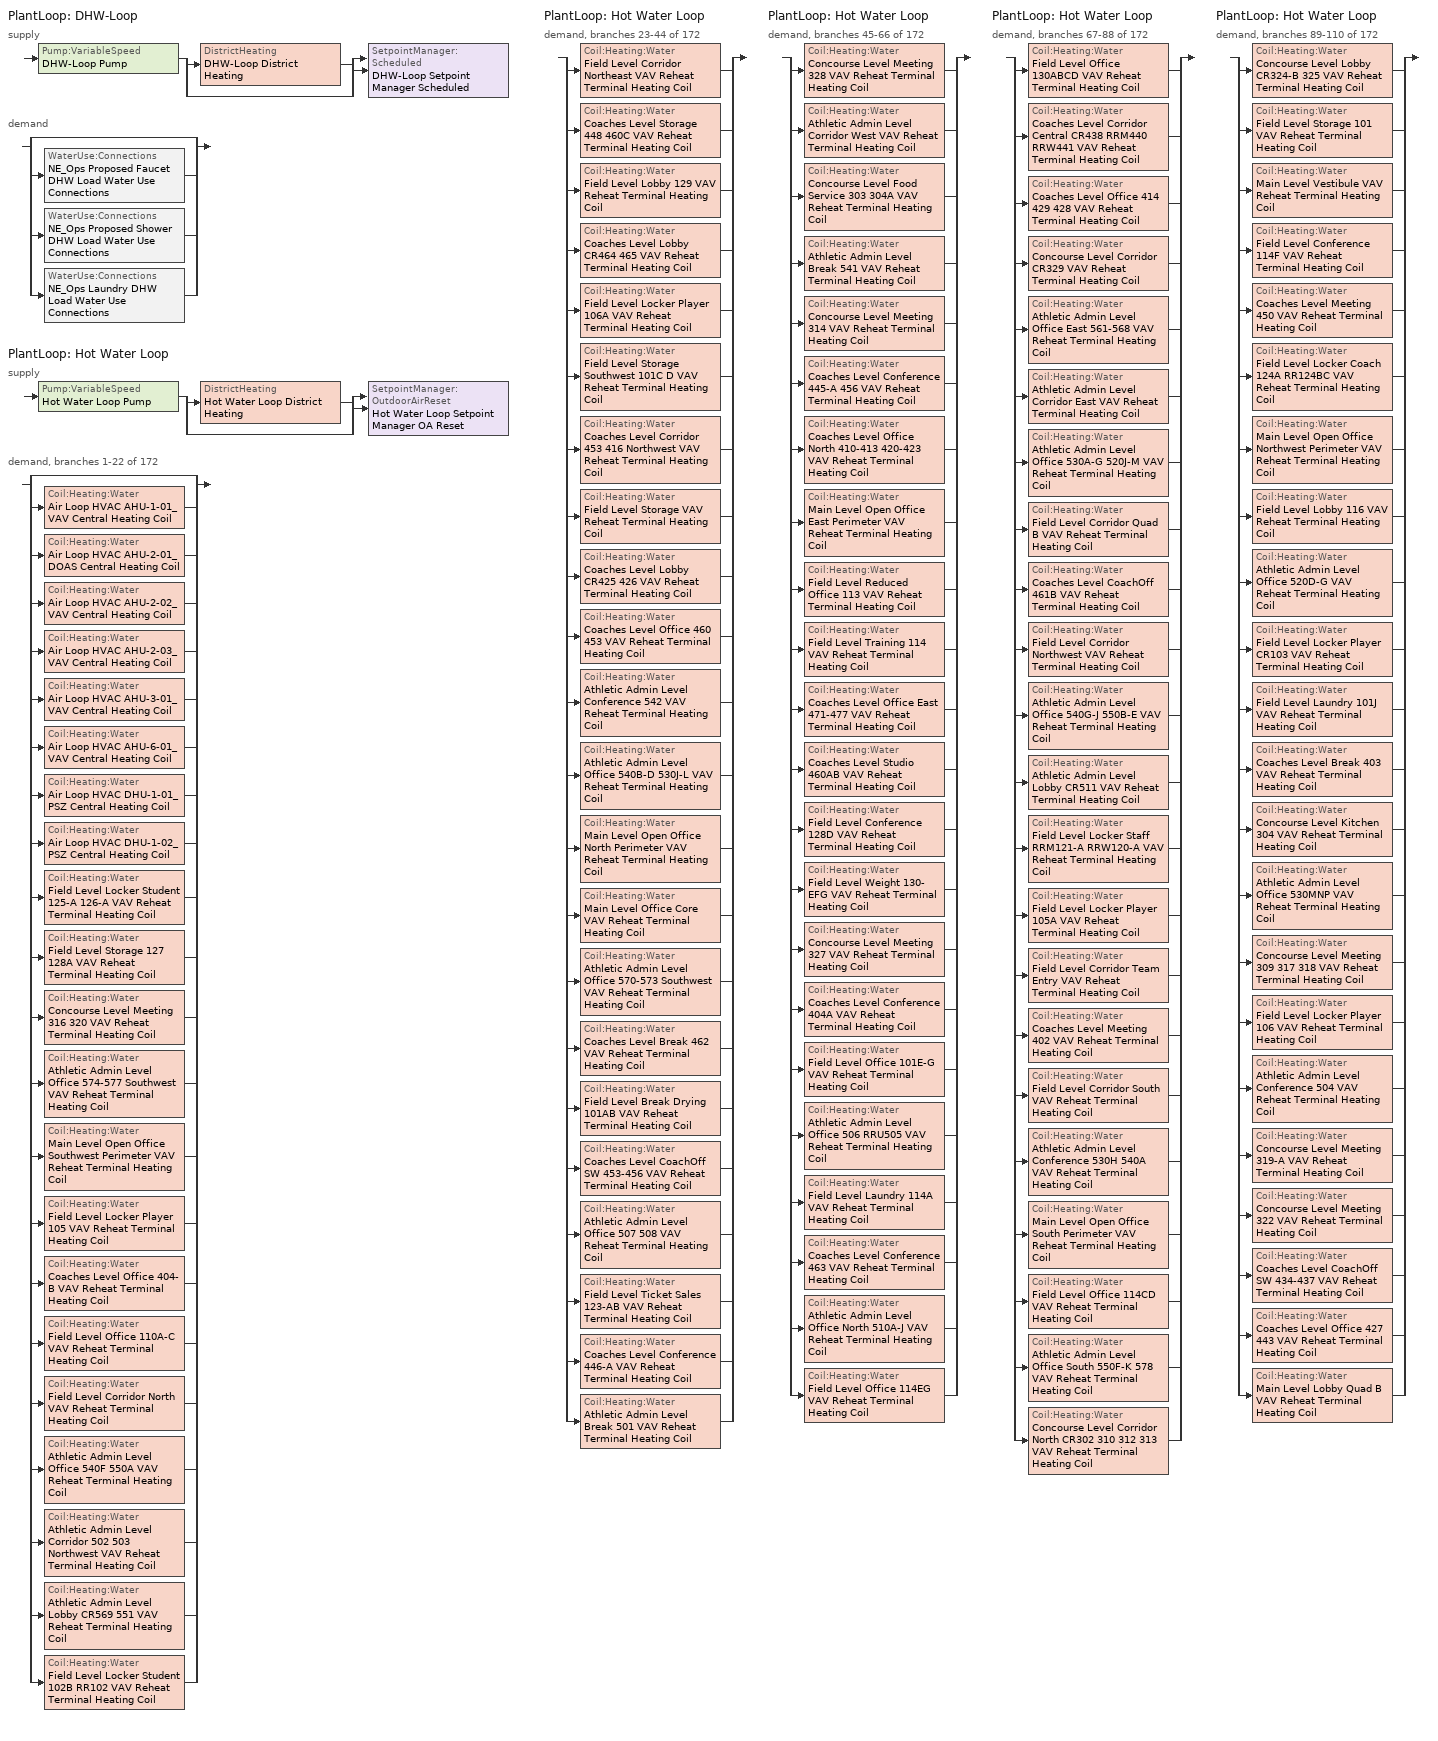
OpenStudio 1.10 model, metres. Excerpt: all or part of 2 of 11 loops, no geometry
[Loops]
PlantLoop 'DHW-Loop'
 supply: Pump:VariableSpeed 'DHW-Loop Pump' > split
  | DistrictHeating 'DHW-Loop District Heating'
  | bypass
  join > SetpointManager:Scheduled 'DHW-Loop Setpoint Manager Scheduled'
 demand: split
  | bypass
  | WaterUse:Connections 'NE_Ops Proposed Faucet DHW Load Water Use Connections'
  | WaterUse:Connections 'NE_Ops Proposed Shower DHW Load Water Use Connections'
  | WaterUse:Connections 'NE_Ops Laundry DHW Load Water Use Connections'
PlantLoop 'Hot Water Loop'
 supply: Pump:VariableSpeed 'Hot Water Loop Pump' > split
  | DistrictHeating 'Hot Water Loop District Heating'
  | bypass
  join > SetpointManager:OutdoorAirReset 'Hot Water Loop Setpoint Manager OA Reset'
 demand, branches 1-22 of 172: split
  | bypass
  | Coil:Heating:Water 'Air Loop HVAC AHU-1-01_VAV Central Heating Coil'
  | Coil:Heating:Water 'Air Loop HVAC AHU-2-01_DOAS Central Heating Coil'
  | Coil:Heating:Water 'Air Loop HVAC AHU-2-02_VAV Central Heating Coil'
  | Coil:Heating:Water 'Air Loop HVAC AHU-2-03_VAV Central Heating Coil'
  | Coil:Heating:Water 'Air Loop HVAC AHU-3-01_VAV Central Heating Coil'
  | Coil:Heating:Water 'Air Loop HVAC AHU-6-01_VAV Central Heating Coil'
  | Coil:Heating:Water 'Air Loop HVAC DHU-1-01_PSZ Central Heating Coil'
  | Coil:Heating:Water 'Air Loop HVAC DHU-1-02_PSZ Central Heating Coil'
  | Coil:Heating:Water 'Field Level Locker Student 125-A 126-A VAV Reheat Terminal Heating Coil'
  | Coil:Heating:Water 'Field Level Storage 127 128A VAV Reheat Terminal Heating Coil'
  | Coil:Heating:Water 'Concourse Level Meeting 316 320 VAV Reheat Terminal Heating Coil'
  | Coil:Heating:Water 'Athletic Admin Level Office 574-577 Southwest VAV Reheat Terminal Heating Coil'
  | Coil:Heating:Water 'Main Level Open Office Southwest Perimeter VAV Reheat Terminal Heating Coil'
  | Coil:Heating:Water 'Field Level Locker Player 105 VAV Reheat Terminal Heating Coil'
  | Coil:Heating:Water 'Coaches Level Office 404-B VAV Reheat Terminal Heating Coil'
  | Coil:Heating:Water 'Field Level Office 110A-C VAV Reheat Terminal Heating Coil'
  | Coil:Heating:Water 'Field Level Corridor North VAV Reheat Terminal Heating Coil'
  | Coil:Heating:Water 'Athletic Admin Level Office 540F 550A VAV Reheat Terminal Heating Coil'
  | Coil:Heating:Water 'Athletic Admin Level Corridor 502 503 Northwest VAV Reheat Terminal Heating Coil'
  | Coil:Heating:Water 'Athletic Admin Level Lobby CR569 551 VAV Reheat Terminal Heating Coil'
  | Coil:Heating:Water 'Field Level Locker Student 102B RR102 VAV Reheat Terminal Heating Coil'
PlantLoop 'Hot Water Loop'
 demand, branches 23-44 of 172: split
  | Coil:Heating:Water 'Field Level Corridor Northeast VAV Reheat Terminal Heating Coil'
  | Coil:Heating:Water 'Coaches Level Storage 448 460C VAV Reheat Terminal Heating Coil'
  | Coil:Heating:Water 'Field Level Lobby 129 VAV Reheat Terminal Heating Coil'
  | Coil:Heating:Water 'Coaches Level Lobby CR464 465 VAV Reheat Terminal Heating Coil'
  | Coil:Heating:Water 'Field Level Locker Player 106A VAV Reheat Terminal Heating Coil'
  | Coil:Heating:Water 'Field Level Storage Southwest 101C D VAV Reheat Terminal Heating Coil'
  | Coil:Heating:Water 'Coaches Level Corridor 453 416 Northwest VAV Reheat Terminal Heating Coil'
  | Coil:Heating:Water 'Field Level Storage VAV Reheat Terminal Heating Coil'
  | Coil:Heating:Water 'Coaches Level Lobby CR425 426 VAV Reheat Terminal Heating Coil'
  | Coil:Heating:Water 'Coaches Level Office 460 453 VAV Reheat Terminal Heating Coil'
  | Coil:Heating:Water 'Athletic Admin Level Conference 542 VAV Reheat Terminal Heating Coil'
  | Coil:Heating:Water 'Athletic Admin Level Office 540B-D 530J-L VAV Reheat Terminal Heating Coil'
  | Coil:Heating:Water 'Main Level Open Office North Perimeter VAV Reheat Terminal Heating Coil'
  | Coil:Heating:Water 'Main Level Office Core VAV Reheat Terminal Heating Coil'
  | Coil:Heating:Water 'Athletic Admin Level Office 570-573 Southwest VAV Reheat Terminal Heating Coil'
  | Coil:Heating:Water 'Coaches Level Break 462 VAV Reheat Terminal Heating Coil'
  | Coil:Heating:Water 'Field Level Break Drying 101AB VAV Reheat Terminal Heating Coil'
  | Coil:Heating:Water 'Coaches Level CoachOff SW 453-456 VAV Reheat Terminal Heating Coil'
  | Coil:Heating:Water 'Athletic Admin Level Office 507 508 VAV Reheat Terminal Heating Coil'
  | Coil:Heating:Water 'Field Level Ticket Sales 123-AB VAV Reheat Terminal Heating Coil'
  | Coil:Heating:Water 'Coaches Level Conference 446-A VAV Reheat Terminal Heating Coil'
  | Coil:Heating:Water 'Athletic Admin Level Break 501 VAV Reheat Terminal Heating Coil'
PlantLoop 'Hot Water Loop'
 demand, branches 45-66 of 172: split
  | Coil:Heating:Water 'Concourse Level Meeting 328 VAV Reheat Terminal Heating Coil'
  | Coil:Heating:Water 'Athletic Admin Level Corridor West VAV Reheat Terminal Heating Coil'
  | Coil:Heating:Water 'Concourse Level Food Service 303 304A VAV Reheat Terminal Heating Coil'
  | Coil:Heating:Water 'Athletic Admin Level Break 541 VAV Reheat Terminal Heating Coil'
  | Coil:Heating:Water 'Concourse Level Meeting 314 VAV Reheat Terminal Heating Coil'
  | Coil:Heating:Water 'Coaches Level Conference 445-A 456 VAV Reheat Terminal Heating Coil'
  | Coil:Heating:Water 'Coaches Level Office North 410-413 420-423 VAV Reheat Terminal Heating Coil'
  | Coil:Heating:Water 'Main Level Open Office East Perimeter VAV Reheat Terminal Heating Coil'
  | Coil:Heating:Water 'Field Level Reduced Office 113 VAV Reheat Terminal Heating Coil'
  | Coil:Heating:Water 'Field Level Training 114 VAV Reheat Terminal Heating Coil'
  | Coil:Heating:Water 'Coaches Level Office East 471-477 VAV Reheat Terminal Heating Coil'
  | Coil:Heating:Water 'Coaches Level Studio 460AB VAV Reheat Terminal Heating Coil'
  | Coil:Heating:Water 'Field Level Conference 128D VAV Reheat Terminal Heating Coil'
  | Coil:Heating:Water 'Field Level Weight 130-EFG VAV Reheat Terminal Heating Coil'
  | Coil:Heating:Water 'Concourse Level Meeting 327 VAV Reheat Terminal Heating Coil'
  | Coil:Heating:Water 'Coaches Level Conference 404A VAV Reheat Terminal Heating Coil'
  | Coil:Heating:Water 'Field Level Office 101E-G VAV Reheat Terminal Heating Coil'
  | Coil:Heating:Water 'Athletic Admin Level Office 506 RRU505 VAV Reheat Terminal Heating Coil'
  | Coil:Heating:Water 'Field Level Laundry 114A VAV Reheat Terminal Heating Coil'
  | Coil:Heating:Water 'Coaches Level Conference 463 VAV Reheat Terminal Heating Coil'
  | Coil:Heating:Water 'Athletic Admin Level Office North 510A-J VAV Reheat Terminal Heating Coil'
  | Coil:Heating:Water 'Field Level Office 114EG VAV Reheat Terminal Heating Coil'
PlantLoop 'Hot Water Loop'
 demand, branches 67-88 of 172: split
  | Coil:Heating:Water 'Field Level Office 130ABCD VAV Reheat Terminal Heating Coil'
  | Coil:Heating:Water 'Coaches Level Corridor Central CR438 RRM440 RRW441 VAV Reheat Terminal Heating Coil'
  | Coil:Heating:Water 'Coaches Level Office 414 429 428 VAV Reheat Terminal Heating Coil'
  | Coil:Heating:Water 'Concourse Level Corridor CR329 VAV Reheat Terminal Heating Coil'
  | Coil:Heating:Water 'Athletic Admin Level Office East 561-568 VAV Reheat Terminal Heating Coil'
  | Coil:Heating:Water 'Athletic Admin Level Corridor East VAV Reheat Terminal Heating Coil'
  | Coil:Heating:Water 'Athletic Admin Level Office 530A-G 520J-M VAV Reheat Terminal Heating Coil'
  | Coil:Heating:Water 'Field Level Corridor Quad B VAV Reheat Terminal Heating Coil'
  | Coil:Heating:Water 'Coaches Level CoachOff 461B VAV Reheat Terminal Heating Coil'
  | Coil:Heating:Water 'Field Level Corridor Northwest VAV Reheat Terminal Heating Coil'
  | Coil:Heating:Water 'Athletic Admin Level Office 540G-J 550B-E VAV Reheat Terminal Heating Coil'
  | Coil:Heating:Water 'Athletic Admin Level Lobby CR511 VAV Reheat Terminal Heating Coil'
  | Coil:Heating:Water 'Field Level Locker Staff RRM121-A RRW120-A VAV Reheat Terminal Heating Coil'
  | Coil:Heating:Water 'Field Level Locker Player 105A VAV Reheat Terminal Heating Coil'
  | Coil:Heating:Water 'Field Level Corridor Team Entry VAV Reheat Terminal Heating Coil'
  | Coil:Heating:Water 'Coaches Level Meeting 402 VAV Reheat Terminal Heating Coil'
  | Coil:Heating:Water 'Field Level Corridor South VAV Reheat Terminal Heating Coil'
  | Coil:Heating:Water 'Athletic Admin Level Conference 530H 540A VAV Reheat Terminal Heating Coil'
  | Coil:Heating:Water 'Main Level Open Office South Perimeter VAV Reheat Terminal Heating Coil'
  | Coil:Heating:Water 'Field Level Office 114CD VAV Reheat Terminal Heating Coil'
  | Coil:Heating:Water 'Athletic Admin Level Office South 550F-K 578 VAV Reheat Terminal Heating Coil'
  | Coil:Heating:Water 'Concourse Level Corridor North CR302 310 312 313 VAV Reheat Terminal Heating Coil'
PlantLoop 'Hot Water Loop'
 demand, branches 89-110 of 172: split
  | Coil:Heating:Water 'Concourse Level Lobby CR324-B 325 VAV Reheat Terminal Heating Coil'
  | Coil:Heating:Water 'Field Level Storage 101 VAV Reheat Terminal Heating Coil'
  | Coil:Heating:Water 'Main Level Vestibule VAV Reheat Terminal Heating Coil'
  | Coil:Heating:Water 'Field Level Conference 114F VAV Reheat Terminal Heating Coil'
  | Coil:Heating:Water 'Coaches Level Meeting 450 VAV Reheat Terminal Heating Coil'
  | Coil:Heating:Water 'Field Level Locker Coach 124A RR124BC VAV Reheat Terminal Heating Coil'
  | Coil:Heating:Water 'Main Level Open Office Northwest Perimeter VAV Reheat Terminal Heating Coil'
  | Coil:Heating:Water 'Field Level Lobby 116 VAV Reheat Terminal Heating Coil'
  | Coil:Heating:Water 'Athletic Admin Level Office 520D-G VAV Reheat Terminal Heating Coil'
  | Coil:Heating:Water 'Field Level Locker Player CR103 VAV Reheat Terminal Heating Coil'
  | Coil:Heating:Water 'Field Level Laundry 101J VAV Reheat Terminal Heating Coil'
  | Coil:Heating:Water 'Coaches Level Break 403 VAV Reheat Terminal Heating Coil'
  | Coil:Heating:Water 'Concourse Level Kitchen 304 VAV Reheat Terminal Heating Coil'
  | Coil:Heating:Water 'Athletic Admin Level Office 530MNP VAV Reheat Terminal Heating Coil'
  | Coil:Heating:Water 'Concourse Level Meeting 309 317 318 VAV Reheat Terminal Heating Coil'
  | Coil:Heating:Water 'Field Level Locker Player 106 VAV Reheat Terminal Heating Coil'
  | Coil:Heating:Water 'Athletic Admin Level Conference 504 VAV Reheat Terminal Heating Coil'
  | Coil:Heating:Water 'Concourse Level Meeting 319-A VAV Reheat Terminal Heating Coil'
  | Coil:Heating:Water 'Concourse Level Meeting 322 VAV Reheat Terminal Heating Coil'
  | Coil:Heating:Water 'Coaches Level CoachOff SW 434-437 VAV Reheat Terminal Heating Coil'
  | Coil:Heating:Water 'Coaches Level Office 427 443 VAV Reheat Terminal Heating Coil'
  | Coil:Heating:Water 'Main Level Lobby Quad B VAV Reheat Terminal Heating Coil'
[SizingPeriod:DesignDay] Barometric Pressure {Pa}=83011; Sky Clearness=0; Rain Indicator=0; Snow Indicator=0; Day of Month=21; Daylight Saving Time Indicator=0; Dry-Bulb Temperature Range Modifier Type=DefaultMultipliers
Name | Maximum Dry-Bulb Temperature {C} | Daily Dry-Bulb Temperature Range {deltaC} | Humidity Indicating Conditions at Maximum Dry-Bulb {BasedOnField A3} | Wind Speed {m/s} | Wind Direction {deg} | Month | Day Type | Humidity Indicating Type | Solar Model Indicator | ASHRAE Taub | ASHRAE Taud
Denver Intl Ap Ann Clg .4% Condns DB=>MWB | 34.6 | 15.2 | 15.7 | 4.2 | 80 | 7 | SummerDesignDay | Wetbulb | ASHRAETau | 0.424 | 2.012
Denver Intl Ap Ann Hum_n 99.6% Condns DP=>MCDB | -11.7 | 0 | -21.5 | 3.3 | 160 | 12 | WinterDesignDay | Dewpoint | ASHRAEClearSky
Denver Intl Ap Ann Clg .4% Condns DP=>MDB | 19.9 | 15.2 | 16 | 4.2 | 80 | 7 | SummerDesignDay | Dewpoint | ASHRAETau | 0.424 | 2.012
[Sizing:Zone] Zone Cooling Design Supply Air Temperature {C}=14; Zone Heating Design Supply Air Temperature {C}=40; Zone Cooling Design Supply Air Humidity Ratio {kg-H2O/kg-air}=0.0085; Zone Heating Design Supply Air Humidity Ratio {kg-H2O/kg-air}=0.008; Cooling Design Air Flow Method=DesignDay; Heating Design Air Flow Method=DesignDay
Concourse Level Unconditioned Zone; Main Level Elevator EL01 Zone; Main Level Elevator EL02AB 210 Zone; Coaches Level Elevator EL03AB Zone; Coaches Level Elevator EL01 Zone; Rooftop Terrace Level Unconditioned Southeast Zone; Coaches Level Unconditioned Southeast Zone; Rooftop Terrace Level Unconditioned Southwest Zone; Athletic Admin Level Unconditioned Northwest Corner Zone; Rooftop Terrace Level Unconditioned Northwest Zone; Athletic Admin Level Elevator EL02AB 511A Zone; Main Level Unconditioned 203 204 Zone; Athletic Admin Level Elevator EL01 Zone; Athletic Admin Level Unconditioned Southeast Zone; Coaches Level Elevator EL02AB 424 Zone; Main Level Unconditioned South Zone; Concourse Level Elevator EL01 Zone; Field Level Elevator EL03AB Zone; Athletic Admin Level Unconditioned Northwest Zone; Rooftop Terrace Level Elevator EL02AB 624 Zone; Concourse Level Elevator EL02AB 312 Zone; Field Level Elevator EL02AB Zone; Rooftop Terrace Level Elevator EL03AB Zone
[PlantLoop] Maximum Loop Temperature {C}=100; Minimum Loop Temperature {C}=10; Plant Loop Volume {m3}=Autocalculate; Load Distribution Scheme=Optimal
DHW-Loop; Hot Water Loop
[Sizing:Plant] Loop Type=Heating; Sizing Option=NonCoincident; Zone Timesteps in Averaging Window=1; Coincident Sizing Factor Mode=None
Name | Design Loop Exit Temperature {C} | Loop Design Temperature Difference {deltaC}
DHW-Loop | 60 | 11
Hot Water Loop | 82.2222 | 22.2222
[Pump:VariableSpeed] Coefficient 1 of the Part Load Performance Curve=0; Pump Control Type=Intermittent
Name | Rated Pump Head {Pa} | Motor Efficiency | Coefficient 2 of the Part Load Performance Curve | Coefficient 3 of the Part Load Performance Curve | Coefficient 4 of the Part Load Performance Curve | Rated Flow Rate {m3/s} | Rated Power Consumption {W}
DHW-Loop Pump | 210780 | 0.7 | 3.2485 | -4.7443 | 2.5294
Hot Water Loop Pump | 298908 | 0.684 | 0.5726 | -0.301 | 0.7347 | 0.0378501 | 16544.6
[DistrictHeating] Nominal Capacity {W}=1000000000
DHW-Loop District Heating; Hot Water Loop District Heating
[SetpointManager:Scheduled]
DHW-Loop Setpoint Manager Scheduled: Control Variable=Temperature; Schedule=DHW-Loop-Temp-Schedule
[SetpointManager:OutdoorAirReset]
Hot Water Loop Setpoint Manager OA Reset: Control Variable=Temperature; Setpoint at Outdoor Low Temperature {C}=82.2222; Outdoor Low Temperature {C}=-6.66667; Setpoint at Outdoor High Temperature {C}=60; Outdoor High Temperature {C}=15.5556
[Coil:Heating:Water] Availability Schedule=Always On Discrete; Rated Inlet Water Temperature {C}=82.2222; Rated Outlet Water Temperature {C}=60
Name | Maximum Water Flow Rate {m3/s} | Performance Input Method | Rated Capacity {W} | Rated Inlet Air Temperature {C} | Rated Outlet Air Temperature {C}
Air Loop HVAC AHU-1-01_VAV Central Heating Coil | 0.000637144 | NominalCapacity | 56562.7 | -11.2778 | 12.7778
Air Loop HVAC AHU-2-01_DOAS Central Heating Coil | 0.00404365 | NominalCapacity | 375600 | -28.8889 | 15.5556
Air Loop HVAC AHU-2-02_VAV Central Heating Coil | 0.00183573 | NominalCapacity | 170392 | -7.94444 | 12.7778
Air Loop HVAC AHU-2-03_VAV Central Heating Coil | 0.00208806 | NominalCapacity | 194013 | -8.94444 | 12.7778
Air Loop HVAC AHU-3-01_VAV Central Heating Coil | 0.00140045 | NominalCapacity | 129918 | -9.33333 | 12.7778
Air Loop HVAC AHU-6-01_VAV Central Heating Coil | 0.00155816 | NominalCapacity | 144924 | 0.444444 | 12.7778
Air Loop HVAC DHU-1-01_PSZ Central Heating Coil | 0.00138784 | NominalCapacity | 24031.8 | 16.7778 | 35.2943
Air Loop HVAC DHU-1-02_PSZ Central Heating Coil | 0.00126167 | NominalCapacity | 52166.7 | 23.6667 | 40.8039
Field Level Locker Student 125-A 126-A VAV Reheat Terminal Heating Coil |  |  |  | 12.7778 | 35.1555
Field Level Storage 127 128A VAV Reheat Terminal Heating Coil; Field Level Ticket Sales 123-AB VAV Reheat Terminal Heating Coil; Field Level Laundry 101J VAV Reheat Terminal Heating Coil |  |  |  | 12.7778 | 34.7192
Concourse Level Meeting 316 320 VAV Reheat Terminal Heating Coil; Concourse Level Lobby CR324-B 325 VAV Reheat Terminal Heating Coil |  |  |  | 12.7778 | 34.7709
Athletic Admin Level Office 574-577 Southwest VAV Reheat Terminal Heating Coil; Main Level Open Office Southwest Perimeter VAV Reheat Terminal Heating Coil; Coaches Level Office 404-B VAV Reheat Terminal Heating Coil; Athletic Admin Level Office 540F 550A VAV Reheat Terminal Heating Coil; Athletic Admin Level Corridor 502 503 Northwest VAV Reheat Terminal Heating Coil; Athletic Admin Level Lobby CR569 551 VAV Reheat Terminal Heating Coil; Coaches Level Storage 448 460C VAV Reheat Terminal Heating Coil; Coaches Level Lobby CR464 465 VAV Reheat Terminal Heating Coil; Coaches Level Corridor 453 416 Northwest VAV Reheat Terminal Heating Coil; Coaches Level Lobby CR425 426 VAV Reheat Terminal Heating Coil; Coaches Level Office 460 453 VAV Reheat Terminal Heating Coil; Athletic Admin Level Office 540B-D 530J-L VAV Reheat Terminal Heating Coil; Main Level Open Office North Perimeter VAV Reheat Terminal Heating Coil; Main Level Office Core VAV Reheat Terminal Heating Coil; Athletic Admin Level Office 570-573 Southwest VAV Reheat Terminal Heating Coil; Coaches Level Break 462 VAV Reheat Terminal Heating Coil; Coaches Level CoachOff SW 453-456 VAV Reheat Terminal Heating Coil; Athletic Admin Level Office 507 508 VAV Reheat Terminal Heating Coil; Athletic Admin Level Break 501 VAV Reheat Terminal Heating Coil; Athletic Admin Level Corridor West VAV Reheat Terminal Heating Coil; Concourse Level Food Service 303 304A VAV Reheat Terminal Heating Coil; Athletic Admin Level Break 541 VAV Reheat Terminal Heating Coil; Coaches Level Office North 410-413 420-423 VAV Reheat Terminal Heating Coil; Main Level Open Office East Perimeter VAV Reheat Terminal Heating Coil; Coaches Level Office East 471-477 VAV Reheat Terminal Heating Coil; Coaches Level Studio 460AB VAV Reheat Terminal Heating Coil; Athletic Admin Level Office 506 RRU505 VAV Reheat Terminal Heating Coil; Athletic Admin Level Office North 510A-J VAV Reheat Terminal Heating Coil; Coaches Level Corridor Central CR438 RRM440 RRW441 VAV Reheat Terminal Heating Coil; Coaches Level Office 414 429 428 VAV Reheat Terminal Heating Coil; Athletic Admin Level Office East 561-568 VAV Reheat Terminal Heating Coil; Athletic Admin Level Corridor East VAV Reheat Terminal Heating Coil; Athletic Admin Level Office 530A-G 520J-M VAV Reheat Terminal Heating Coil; Coaches Level CoachOff 461B VAV Reheat Terminal Heating Coil; Athletic Admin Level Office 540G-J 550B-E VAV Reheat Terminal Heating Coil; Athletic Admin Level Lobby CR511 VAV Reheat Terminal Heating Coil; Main Level Open Office South Perimeter VAV Reheat Terminal Heating Coil; Athletic Admin Level Office South 550F-K 578 VAV Reheat Terminal Heating Coil; Concourse Level Corridor North CR302 310 312 313 VAV Reheat Terminal Heating Coil; Main Level Vestibule VAV Reheat Terminal Heating Coil; Main Level Open Office Northwest Perimeter VAV Reheat Terminal Heating Coil; Athletic Admin Level Office 520D-G VAV Reheat Terminal Heating Coil; Coaches Level Break 403 VAV Reheat Terminal Heating Coil; Concourse Level Kitchen 304 VAV Reheat Terminal Heating Coil; Athletic Admin Level Office 530MNP VAV Reheat Terminal Heating Coil; Coaches Level CoachOff SW 434-437 VAV Reheat Terminal Heating Coil; Coaches Level Office 427 443 VAV Reheat Terminal Heating Coil; Main Level Lobby Quad B VAV Reheat Terminal Heating Coil |  |  |  | 12.7778 | 35
Field Level Locker Player 105 VAV Reheat Terminal Heating Coil; Field Level Corridor Northeast VAV Reheat Terminal Heating Coil; Field Level Reduced Office 113 VAV Reheat Terminal Heating Coil |  |  |  | 12.7778 | 34.751
Field Level Office 110A-C VAV Reheat Terminal Heating Coil; Concourse Level Meeting 309 317 318 VAV Reheat Terminal Heating Coil; Concourse Level Meeting 319-A VAV Reheat Terminal Heating Coil |  |  |  | 12.7778 | 34.9557
Field Level Corridor North VAV Reheat Terminal Heating Coil; Field Level Locker Player 106 VAV Reheat Terminal Heating Coil |  |  |  | 12.7778 | 35.0297
Field Level Locker Student 102B RR102 VAV Reheat Terminal Heating Coil |  |  |  | 12.7778 | 34.6649
Field Level Lobby 129 VAV Reheat Terminal Heating Coil; Field Level Locker Player CR103 VAV Reheat Terminal Heating Coil |  |  |  | 12.7778 | 34.9383
Field Level Locker Player 106A VAV Reheat Terminal Heating Coil |  |  |  | 12.7778 | 34.8919
Field Level Storage Southwest 101C D VAV Reheat Terminal Heating Coil |  |  |  | 12.7778 | 34.8188
Field Level Storage VAV Reheat Terminal Heating Coil; Field Level Storage 101 VAV Reheat Terminal Heating Coil |  |  |  | 12.7778 | 34.8935
Athletic Admin Level Conference 542 VAV Reheat Terminal Heating Coil |  |  |  | 12.7778 | 26.4759
Field Level Break Drying 101AB VAV Reheat Terminal Heating Coil |  |  |  | 12.7778 | 34.66
Coaches Level Conference 446-A VAV Reheat Terminal Heating Coil |  |  |  | 12.7778 | 26.6088
Concourse Level Meeting 328 VAV Reheat Terminal Heating Coil; Field Level Weight 130-EFG VAV Reheat Terminal Heating Coil; Field Level Laundry 114A VAV Reheat Terminal Heating Coil; Concourse Level Corridor CR329 VAV Reheat Terminal Heating Coil; Field Level Corridor Quad B VAV Reheat Terminal Heating Coil; Coaches Level Meeting 402 VAV Reheat Terminal Heating Coil |  |  |  | 12.7778 | 34.9262
Concourse Level Meeting 314 VAV Reheat Terminal Heating Coil; Concourse Level Meeting 322 VAV Reheat Terminal Heating Coil |  |  |  | 12.7778 | 34.9003
Coaches Level Conference 445-A 456 VAV Reheat Terminal Heating Coil |  |  |  | 12.7778 | 26.5382
Field Level Training 114 VAV Reheat Terminal Heating Coil; Field Level Conference 128D VAV Reheat Terminal Heating Coil; Field Level Locker Staff RRM121-A RRW120-A VAV Reheat Terminal Heating Coil; Field Level Corridor Team Entry VAV Reheat Terminal Heating Coil; Field Level Locker Coach 124A RR124BC VAV Reheat Terminal Heating Coil |  |  |  | 12.7778 | 34.8572
Concourse Level Meeting 327 VAV Reheat Terminal Heating Coil |  |  |  | 12.7778 | 34.9898
Coaches Level Conference 404A VAV Reheat Terminal Heating Coil; Coaches Level Conference 463 VAV Reheat Terminal Heating Coil |  |  |  | 12.7778 | 26.7499
Field Level Office 101E-G VAV Reheat Terminal Heating Coil |  |  |  | 12.7778 | 34.8314
Field Level Office 114EG VAV Reheat Terminal Heating Coil |  |  |  | 12.7778 | 35.0105
Field Level Office 130ABCD VAV Reheat Terminal Heating Coil |  |  |  | 12.7778 | 34.7914
Field Level Corridor Northwest VAV Reheat Terminal Heating Coil |  |  |  | 12.7778 | 34.9141
Field Level Locker Player 105A VAV Reheat Terminal Heating Coil |  |  |  | 12.7778 | 34.9172
Field Level Corridor South VAV Reheat Terminal Heating Coil |  |  |  | 12.7778 | 35.1331
Athletic Admin Level Conference 530H 540A VAV Reheat Terminal Heating Coil |  |  |  | 12.7778 | 26.624
Field Level Office 114CD VAV Reheat Terminal Heating Coil |  |  |  | 12.7778 | 34.7317
Field Level Conference 114F VAV Reheat Terminal Heating Coil |  |  |  | 12.7778 | 34.6272
Coaches Level Meeting 450 VAV Reheat Terminal Heating Coil |  |  |  | 12.7778 | 26.6305
Field Level Lobby 116 VAV Reheat Terminal Heating Coil |  |  |  | 12.7778 | 34.7944
Athletic Admin Level Conference 504 VAV Reheat Terminal Heating Coil |  |  |  | 12.7778 | 32.1129
[Controller:WaterCoil] Action=Normal; Minimum Actuated Flow {m3/s}=0
Name | Water Coil | Maximum Actuated Flow {m3/s}
Controller Water Coil 1 | Air Loop HVAC AHU-1-01_VAV Central Heating Coil | 0.000637144
Controller Water Coil 3 | Air Loop HVAC AHU-2-01_DOAS Central Heating Coil | 0.00404365
Controller Water Coil 5 | Air Loop HVAC AHU-2-02_VAV Central Heating Coil | 0.00183573
Controller Water Coil 7 | Air Loop HVAC AHU-2-03_VAV Central Heating Coil | 0.00208806
Controller Water Coil 9 | Air Loop HVAC AHU-3-01_VAV Central Heating Coil | 0.00140045
Controller Water Coil 11 | Air Loop HVAC AHU-6-01_VAV Central Heating Coil | 0.00155816
Controller Water Coil 13 | Air Loop HVAC DHU-1-01_PSZ Central Heating Coil | 0.00138784
Controller Water Coil 15 | Air Loop HVAC DHU-1-02_PSZ Central Heating Coil | 0.00126167
Controller Water Coil 17 | Field Level Locker Student 125-A 126-A VAV Reheat Terminal Heating Coil
Controller Water Coil 18 | Field Level Storage 127 128A VAV Reheat Terminal Heating Coil
Controller Water Coil 19 | Concourse Level Meeting 316 320 VAV Reheat Terminal Heating Coil
Controller Water Coil 20 | Athletic Admin Level Office 574-577 Southwest VAV Reheat Terminal Heating Coil
Controller Water Coil 21 | Main Level Open Office Southwest Perimeter VAV Reheat Terminal Heating Coil
Controller Water Coil 22 | Field Level Locker Player 105 VAV Reheat Terminal Heating Coil
Controller Water Coil 23 | Coaches Level Office 404-B VAV Reheat Terminal Heating Coil
Controller Water Coil 24 | Field Level Office 110A-C VAV Reheat Terminal Heating Coil
Controller Water Coil 25 | Field Level Corridor North VAV Reheat Terminal Heating Coil
Controller Water Coil 26 | Athletic Admin Level Office 540F 550A VAV Reheat Terminal Heating Coil
Controller Water Coil 27 | Athletic Admin Level Corridor 502 503 Northwest VAV Reheat Terminal Heating Coil
Controller Water Coil 28 | Athletic Admin Level Lobby CR569 551 VAV Reheat Terminal Heating Coil
Controller Water Coil 29 | Field Level Locker Student 102B RR102 VAV Reheat Terminal Heating Coil
Controller Water Coil 30 | Field Level Corridor Northeast VAV Reheat Terminal Heating Coil
Controller Water Coil 31 | Coaches Level Storage 448 460C VAV Reheat Terminal Heating Coil
Controller Water Coil 32 | Field Level Lobby 129 VAV Reheat Terminal Heating Coil
Controller Water Coil 33 | Coaches Level Lobby CR464 465 VAV Reheat Terminal Heating Coil
Controller Water Coil 34 | Field Level Locker Player 106A VAV Reheat Terminal Heating Coil
Controller Water Coil 35 | Field Level Storage Southwest 101C D VAV Reheat Terminal Heating Coil
Controller Water Coil 36 | Coaches Level Corridor 453 416 Northwest VAV Reheat Terminal Heating Coil
Controller Water Coil 37 | Field Level Storage VAV Reheat Terminal Heating Coil
Controller Water Coil 38 | Coaches Level Lobby CR425 426 VAV Reheat Terminal Heating Coil
Controller Water Coil 39 | Coaches Level Office 460 453 VAV Reheat Terminal Heating Coil
Controller Water Coil 40 | Athletic Admin Level Conference 542 VAV Reheat Terminal Heating Coil
Controller Water Coil 41 | Athletic Admin Level Office 540B-D 530J-L VAV Reheat Terminal Heating Coil
Controller Water Coil 42 | Main Level Open Office North Perimeter VAV Reheat Terminal Heating Coil
Controller Water Coil 43 | Main Level Office Core VAV Reheat Terminal Heating Coil
Controller Water Coil 44 | Athletic Admin Level Office 570-573 Southwest VAV Reheat Terminal Heating Coil
Controller Water Coil 45 | Coaches Level Break 462 VAV Reheat Terminal Heating Coil
Controller Water Coil 46 | Field Level Break Drying 101AB VAV Reheat Terminal Heating Coil
Controller Water Coil 47 | Coaches Level CoachOff SW 453-456 VAV Reheat Terminal Heating Coil
Controller Water Coil 48 | Athletic Admin Level Office 507 508 VAV Reheat Terminal Heating Coil
Controller Water Coil 49 | Field Level Ticket Sales 123-AB VAV Reheat Terminal Heating Coil
Controller Water Coil 50 | Coaches Level Conference 446-A VAV Reheat Terminal Heating Coil
Controller Water Coil 51 | Athletic Admin Level Break 501 VAV Reheat Terminal Heating Coil
Controller Water Coil 52 | Concourse Level Meeting 328 VAV Reheat Terminal Heating Coil
Controller Water Coil 53 | Athletic Admin Level Corridor West VAV Reheat Terminal Heating Coil
Controller Water Coil 54 | Concourse Level Food Service 303 304A VAV Reheat Terminal Heating Coil
Controller Water Coil 55 | Athletic Admin Level Break 541 VAV Reheat Terminal Heating Coil
Controller Water Coil 56 | Concourse Level Meeting 314 VAV Reheat Terminal Heating Coil
Controller Water Coil 57 | Coaches Level Conference 445-A 456 VAV Reheat Terminal Heating Coil
Controller Water Coil 58 | Coaches Level Office North 410-413 420-423 VAV Reheat Terminal Heating Coil
Controller Water Coil 59 | Main Level Open Office East Perimeter VAV Reheat Terminal Heating Coil
Controller Water Coil 60 | Field Level Reduced Office 113 VAV Reheat Terminal Heating Coil
Controller Water Coil 61 | Field Level Training 114 VAV Reheat Terminal Heating Coil
Controller Water Coil 62 | Coaches Level Office East 471-477 VAV Reheat Terminal Heating Coil
Controller Water Coil 63 | Coaches Level Studio 460AB VAV Reheat Terminal Heating Coil
Controller Water Coil 64 | Field Level Conference 128D VAV Reheat Terminal Heating Coil
Controller Water Coil 65 | Field Level Weight 130-EFG VAV Reheat Terminal Heating Coil
Controller Water Coil 66 | Concourse Level Meeting 327 VAV Reheat Terminal Heating Coil
Controller Water Coil 67 | Coaches Level Conference 404A VAV Reheat Terminal Heating Coil
Controller Water Coil 68 | Field Level Office 101E-G VAV Reheat Terminal Heating Coil
Controller Water Coil 69 | Athletic Admin Level Office 506 RRU505 VAV Reheat Terminal Heating Coil
Controller Water Coil 70 | Field Level Laundry 114A VAV Reheat Terminal Heating Coil
Controller Water Coil 71 | Coaches Level Conference 463 VAV Reheat Terminal Heating Coil
Controller Water Coil 72 | Athletic Admin Level Office North 510A-J VAV Reheat Terminal Heating Coil
Controller Water Coil 73 | Field Level Office 114EG VAV Reheat Terminal Heating Coil
Controller Water Coil 74 | Field Level Office 130ABCD VAV Reheat Terminal Heating Coil
Controller Water Coil 75 | Coaches Level Corridor Central CR438 RRM440 RRW441 VAV Reheat Terminal Heating Coil
Controller Water Coil 76 | Coaches Level Office 414 429 428 VAV Reheat Terminal Heating Coil
Controller Water Coil 77 | Concourse Level Corridor CR329 VAV Reheat Terminal Heating Coil
Controller Water Coil 78 | Athletic Admin Level Office East 561-568 VAV Reheat Terminal Heating Coil
Controller Water Coil 79 | Athletic Admin Level Corridor East VAV Reheat Terminal Heating Coil
Controller Water Coil 80 | Athletic Admin Level Office 530A-G 520J-M VAV Reheat Terminal Heating Coil
Controller Water Coil 81 | Field Level Corridor Quad B VAV Reheat Terminal Heating Coil
Controller Water Coil 82 | Coaches Level CoachOff 461B VAV Reheat Terminal Heating Coil
Controller Water Coil 83 | Field Level Corridor Northwest VAV Reheat Terminal Heating Coil
Controller Water Coil 84 | Athletic Admin Level Office 540G-J 550B-E VAV Reheat Terminal Heating Coil
Controller Water Coil 85 | Athletic Admin Level Lobby CR511 VAV Reheat Terminal Heating Coil
Controller Water Coil 86 | Field Level Locker Staff RRM121-A RRW120-A VAV Reheat Terminal Heating Coil
Controller Water Coil 87 | Field Level Locker Player 105A VAV Reheat Terminal Heating Coil
Controller Water Coil 88 | Field Level Corridor Team Entry VAV Reheat Terminal Heating Coil
Controller Water Coil 89 | Coaches Level Meeting 402 VAV Reheat Terminal Heating Coil
Controller Water Coil 90 | Field Level Corridor South VAV Reheat Terminal Heating Coil
Controller Water Coil 91 | Athletic Admin Level Conference 530H 540A VAV Reheat Terminal Heating Coil
Controller Water Coil 92 | Main Level Open Office South Perimeter VAV Reheat Terminal Heating Coil
Controller Water Coil 93 | Field Level Office 114CD VAV Reheat Terminal Heating Coil
Controller Water Coil 94 | Athletic Admin Level Office South 550F-K 578 VAV Reheat Terminal Heating Coil
Controller Water Coil 95 | Concourse Level Corridor North CR302 310 312 313 VAV Reheat Terminal Heating Coil
Controller Water Coil 96 | Concourse Level Lobby CR324-B 325 VAV Reheat Terminal Heating Coil
Controller Water Coil 97 | Field Level Storage 101 VAV Reheat Terminal Heating Coil
Controller Water Coil 98 | Main Level Vestibule VAV Reheat Terminal Heating Coil
Controller Water Coil 99 | Field Level Conference 114F VAV Reheat Terminal Heating Coil
Controller Water Coil 100 | Coaches Level Meeting 450 VAV Reheat Terminal Heating Coil
Controller Water Coil 101 | Field Level Locker Coach 124A RR124BC VAV Reheat Terminal Heating Coil
Controller Water Coil 102 | Main Level Open Office Northwest Perimeter VAV Reheat Terminal Heating Coil
Controller Water Coil 103 | Field Level Lobby 116 VAV Reheat Terminal Heating Coil
Controller Water Coil 104 | Athletic Admin Level Office 520D-G VAV Reheat Terminal Heating Coil
Controller Water Coil 105 | Field Level Locker Player CR103 VAV Reheat Terminal Heating Coil
Controller Water Coil 106 | Field Level Laundry 101J VAV Reheat Terminal Heating Coil
Controller Water Coil 107 | Coaches Level Break 403 VAV Reheat Terminal Heating Coil
Controller Water Coil 108 | Concourse Level Kitchen 304 VAV Reheat Terminal Heating Coil
Controller Water Coil 109 | Athletic Admin Level Office 530MNP VAV Reheat Terminal Heating Coil
Controller Water Coil 110 | Concourse Level Meeting 309 317 318 VAV Reheat Terminal Heating Coil
Controller Water Coil 111 | Field Level Locker Player 106 VAV Reheat Terminal Heating Coil
Controller Water Coil 112 | Athletic Admin Level Conference 504 VAV Reheat Terminal Heating Coil
Controller Water Coil 113 | Concourse Level Meeting 319-A VAV Reheat Terminal Heating Coil
Controller Water Coil 114 | Concourse Level Meeting 322 VAV Reheat Terminal Heating Coil
Controller Water Coil 115 | Coaches Level CoachOff SW 434-437 VAV Reheat Terminal Heating Coil
Controller Water Coil 116 | Coaches Level Office 427 443 VAV Reheat Terminal Heating Coil
Controller Water Coil 117 | Main Level Lobby Quad B VAV Reheat Terminal Heating Coil
[EvaporativeCooler:Direct:ResearchSpecial] Cooler Effectiveness=0.95; Primary Air Design Flow Rate {m3/s}=Autosize; Drift Loss Fraction=0; Blowdown Concentration Ratio=3; Water Pump Power Sizing Factor {W/(m3/s)}=0.1
Name | Availability Schedule | Recirculating Water Pump Power Consumption {W}
Air Loop HVAC AHU-1-01_VAV Direct Evaporative Cooler | NE_Ops Air Loop HVAC AHU-1-01_VAV Direct Evaporative Cooler Schedule | 100
Air Loop HVAC AHU-2-01_DOAS Direct Evaporative Cooler | NE_Ops Air Loop HVAC AHU-2-01_DOAS Direct Evaporative Cooler Schedule | 180
Air Loop HVAC AHU-2-02_VAV Direct Evaporative Cooler | NE_Ops Air Loop HVAC AHU-2-02_VAV Direct Evaporative Cooler Schedule | 350
Air Loop HVAC AHU-2-03_VAV Direct Evaporative Cooler | NE_Ops Air Loop HVAC AHU-2-03_VAV Direct Evaporative Cooler Schedule | 380
Air Loop HVAC AHU-3-01_VAV Direct Evaporative Cooler | NE_Ops Air Loop HVAC AHU-3-01_VAV Direct Evaporative Cooler Schedule | 250
Air Loop HVAC AHU-6-01_VAV Direct Evaporative Cooler | NE_Ops Air Loop HVAC AHU-6-01_VAV Direct Evaporative Cooler Schedule | 500
[HeatExchanger:AirToAir:SensibleAndLatent]
Air Loop HVAC AHU-2-01_DOAS ERV: Availability Schedule=NE_Ops Air Loop HVAC AHU-2-01_DOAS ERV Schedule; Nominal Supply Air Flow Rate {m3/s}=autosize; Sensible Effectiveness at 100% Heating Air Flow=0.8; Latent Effectiveness at 100% Heating Air Flow=0.8; Sensible Effectiveness at 75% Heating Air Flow=0.8; Latent Effectiveness at 75% Heating Air Flow=0.8; Sensible Effectiveness at 100% Cooling Air Flow=0.8; Latent Effectiveness at 100% Cooling Air Flow=0.8; Sensible Effectiveness at 75% Cooling Air Flow=0.8; Latent Effectiveness at 75% Cooling Air Flow=0.8; Nominal Electric Power {W}=0; Supply Air Outlet Temperature Control=Yes; Heat Exchanger Type=Rotary; Frost Control Type=None; Threshold Temperature {C}=1.7; Economizer Lockout=Yes
[WaterUse:Equipment:Definition]
Name | Peak Flow Rate {m3/s} | Target Temperature Schedule
NE_Ops Proposed Faucet DHW Load Water Use Equipment Definition | 2.77833e-05 | NE_Ops Proposed Faucet DHW Load Hot Water Target Temperature Schedule
NE_Ops Proposed Shower DHW Load Water Use Equipment Definition | 9.71502e-05 | NE_Ops Proposed Shower DHW Load Hot Water Target Temperature Schedule
NE_Ops Laundry DHW Load Water Use Equipment Definition | 0.000118312 | NE_Ops Laundry DHW Load Hot Water Target Temperature Schedule
[WaterUse:Equipment]
Name | Water Use Equipment Definition | Flow Rate Fraction Schedule
NE_Ops Proposed Faucet DHW Load Water Use Equipment | NE_Ops Proposed Faucet DHW Load Water Use Equipment Definition | Default Medium Office Hot Water Schedule 1
NE_Ops Proposed Shower DHW Load Water Use Equipment | NE_Ops Proposed Shower DHW Load Water Use Equipment Definition | NE_Ops FullOffFlr1 LockerPlayer Occupancy Schedule
NE_Ops Laundry DHW Load Water Use Equipment | NE_Ops Laundry DHW Load Water Use Equipment Definition | NE_Ops FullOffFlr1 Laundry Equipment Schedule
[WaterUse:Connections]
Name | Water Use Equipment Name 1
NE_Ops Proposed Faucet DHW Load Water Use Connections | NE_Ops Proposed Faucet DHW Load Water Use Equipment
NE_Ops Proposed Shower DHW Load Water Use Connections | NE_Ops Proposed Shower DHW Load Water Use Equipment
NE_Ops Laundry DHW Load Water Use Connections | NE_Ops Laundry DHW Load Water Use Equipment
[Schedule:Ruleset]
Name | Default Day Schedule | Summer Design Day Schedule | Winter Design Day Schedule
NE_Ops FullOffFlr1 Laundry Equipment Schedule | NE_Ops FullOffFlr1 Laundry Equipment Schedule MaxCapacity | NE_Ops FullOffFlr1 Laundry Equipment Schedule Summer Design Day | NE_Ops FullOffFlr1 Laundry Equipment Schedule Winter Design Day
NE_Ops FullOffFlr1 LockerPlayer Occupancy Schedule | NE_Ops FullOffFlr1 LockerPlayer Occupancy Schedule OnDays | NE_Ops FullOffFlr1 LockerPlayer Occupancy Schedule Summer Design Day | NE_Ops FullOffFlr1 LockerPlayer Occupancy Schedule Winter Design Day
DHW-Loop-Temp-Schedule | DHW-Loop-Temp-Schedule All Days
Default Medium Office Hot Water Schedule 1 | Default Medium Office Hot Water Schedule 1 Weekday | Default Medium Office Hot Water Schedule 1 Summer Design Day | Default Medium Office Hot Water Schedule 1 Winter Design Day
NE_Ops Proposed Faucet DHW Load Hot Water Target Temperature Schedule | NE_Ops Proposed Faucet DHW Load Hot Water Target Temperature Schedule All Days
NE_Ops Proposed Shower DHW Load Hot Water Target Temperature Schedule | NE_Ops Proposed Shower DHW Load Hot Water Target Temperature Schedule All Days
NE_Ops Laundry DHW Load Hot Water Target Temperature Schedule | NE_Ops Laundry DHW Load Hot Water Target Temperature Schedule All Days
[Schedule:Day]
NE_Ops FullOffFlr1 Laundry Equipment Schedule MaxCapacity: 8, 0, 0, 18, 0, 1, 24, 0, 0
NE_Ops FullOffFlr1 Laundry Equipment Schedule Winter Design Day; NE_Ops FullOffFlr1 Laundry Equipment Schedule Sunday; NE_Ops FullOffFlr1 LockerPlayer Occupancy Schedule Winter Design Day; NE_Ops FullOffFlr1 LockerPlayer Occupancy Schedule Sunday; Default Medium Office Hot Water Schedule 1 Winter Design Day: 24, 0, 0
NE_Ops FullOffFlr1 Laundry Equipment Schedule Summer Design Day: 24, 0, 1
NE_Ops FullOffFlr1 Laundry Equipment Schedule Jan-Feb; NE_Ops FullOffFlr1 Laundry Equipment Schedule Jun-Jul: 8, 0, 0, 18, 0, 0.33, 24, 0, 0
NE_Ops FullOffFlr1 Laundry Equipment Schedule Mar-Apr: 8, 0, 0, 18, 0, 0.53, 24, 0, 0
NE_Ops FullOffFlr1 Laundry Equipment Schedule May: 8, 0, 0, 18, 0, 0.2, 24, 0, 0
NE_Ops FullOffFlr1 Laundry Equipment Schedule Sep-Dec: 8, 0, 0, 18, 0, 0.6, 24, 0, 0
NE_Ops FullOffFlr1 LockerPlayer Occupancy Schedule OnDays: 8, 0, 0, 13, 0, 1, 17, 0, 0.05, 20, 0, 1, 22, 0, 0.15, 24, 0, 0
NE_Ops FullOffFlr1 LockerPlayer Occupancy Schedule Summer Design Day: 8, 0, 0, 22, 0, 1, 24, 0, 0
DHW-Loop-Temp-Schedule All Days; NE_Ops Laundry DHW Load Hot Water Target Temperature Schedule All Days: 24, 0, 60
Default Medium Office Hot Water Schedule 1 Weekday; Default Medium Office Hot Water Schedule 1 Summer Design Day: 5, 0, 0.05, 6, 0, 0.08, 7, 0, 0.07, 8, 0, 0.19, 9, 0, 0.35, 10, 0, 0.38, 11, 0, 0.39, 12, 0, 0.47, 13, 0, 0.57, 14, 0, 0.54, 15, 0, 0.34, 16, 0, 0.33, 17, 0, 0.44, 18, 0, 0.26, 19, 0, 0.21, 20, 0, 0.15, 21, 0, 0.17, 22, 0, 0.08, 24, 0, 0.05
Default Medium Office Hot Water Schedule 1 Saturday: 5, 0, 0.05, 6, 0, 0.08, 7, 0, 0.07, 8, 0, 0.11, 9, 0, 0.15, 10, 0, 0.21, 11, 0, 0.19, 12, 0, 0.23, 13, 0, 0.2, 14, 0, 0.19, 15, 0, 0.15, 16, 0, 0.13, 17, 0, 0.14, 21, 0, 0.07, 22, 0, 0.09, 24, 0, 0.05
Default Medium Office Hot Water Schedule 1 Sunday: 5, 0, 0.04, 6, 0, 0.07, 11, 0, 0.04, 13, 0, 0.06, 14, 0, 0.09, 15, 0, 0.06, 21, 0, 0.04, 22, 0, 0.07, 24, 0, 0.04
NE_Ops Proposed Faucet DHW Load Hot Water Target Temperature Schedule All Days: 24, 0, 40.5556
NE_Ops Proposed Shower DHW Load Hot Water Target Temperature Schedule All Days: 24, 0, 43.3333
[Schedule:Rule] Date Specification Type=DateRange; Start Day=1
Name | Schedule Ruleset | Rule Order | Day Schedule | Apply Sunday | Start Month | End Month | End Day | Apply Monday | Apply Tuesday | Apply Wednesday | Apply Thursday | Apply Friday | Apply Saturday
NE_Ops FullOffFlr1 Laundry Equipment Schedule Sunday Rule | NE_Ops FullOffFlr1 Laundry Equipment Schedule | 5 | NE_Ops FullOffFlr1 Laundry Equipment Schedule Sunday | Yes | 1 | 12 | 31
NE_Ops FullOffFlr1 Laundry Equipment Schedule Jan-Feb Rule | NE_Ops FullOffFlr1 Laundry Equipment Schedule | 4 | NE_Ops FullOffFlr1 Laundry Equipment Schedule Jan-Feb |  | 1 | 2 | 28 | Yes | Yes | Yes | Yes | Yes | Yes
NE_Ops FullOffFlr1 Laundry Equipment Schedule Mar-Apr Rule | NE_Ops FullOffFlr1 Laundry Equipment Schedule | 3 | NE_Ops FullOffFlr1 Laundry Equipment Schedule Mar-Apr |  | 3 | 4 | 30 | Yes | Yes | Yes | Yes | Yes | Yes
NE_Ops FullOffFlr1 Laundry Equipment Schedule May Rule | NE_Ops FullOffFlr1 Laundry Equipment Schedule | 2 | NE_Ops FullOffFlr1 Laundry Equipment Schedule May |  | 5 | 5 | 31 | Yes | Yes | Yes | Yes | Yes | Yes
NE_Ops FullOffFlr1 Laundry Equipment Schedule Jun-Jul Rule | NE_Ops FullOffFlr1 Laundry Equipment Schedule | 1 | NE_Ops FullOffFlr1 Laundry Equipment Schedule Jun-Jul |  | 6 | 7 | 31 | Yes | Yes | Yes | Yes | Yes | Yes
NE_Ops FullOffFlr1 Laundry Equipment Schedule Sep-Dec Rule | NE_Ops FullOffFlr1 Laundry Equipment Schedule | 0 | NE_Ops FullOffFlr1 Laundry Equipment Schedule Sep-Dec |  | 9 | 12 | 31 | Yes | Yes | Yes | Yes | Yes | Yes
NE_Ops FullOffFlr1 LockerPlayer Occupancy Schedule Sunday Rule | NE_Ops FullOffFlr1 LockerPlayer Occupancy Schedule | 0 | NE_Ops FullOffFlr1 LockerPlayer Occupancy Schedule Sunday | Yes | 1 | 12 | 31
Default Medium Office Hot Water Schedule 1 Saturday Rule | Default Medium Office Hot Water Schedule 1 | 1 | Default Medium Office Hot Water Schedule 1 Saturday |  | 1 | 12 | 31 |  |  |  |  |  | Yes
Default Medium Office Hot Water Schedule 1 Sunday Rule | Default Medium Office Hot Water Schedule 1 | 0 | Default Medium Office Hot Water Schedule 1 Sunday | Yes | 1 | 12 | 31
[Schedule:Constant] Value=1
Always On Discrete; NE_Ops Air Loop HVAC AHU-1-01_VAV Direct Evaporative Cooler Schedule; NE_Ops Air Loop HVAC AHU-2-01_DOAS Direct Evaporative Cooler Schedule; NE_Ops Air Loop HVAC AHU-2-01_DOAS ERV Schedule; NE_Ops Air Loop HVAC AHU-2-02_VAV Direct Evaporative Cooler Schedule; NE_Ops Air Loop HVAC AHU-2-03_VAV Direct Evaporative Cooler Schedule; NE_Ops Air Loop HVAC AHU-3-01_VAV Direct Evaporative Cooler Schedule; NE_Ops Air Loop HVAC AHU-6-01_VAV Direct Evaporative Cooler Schedule
